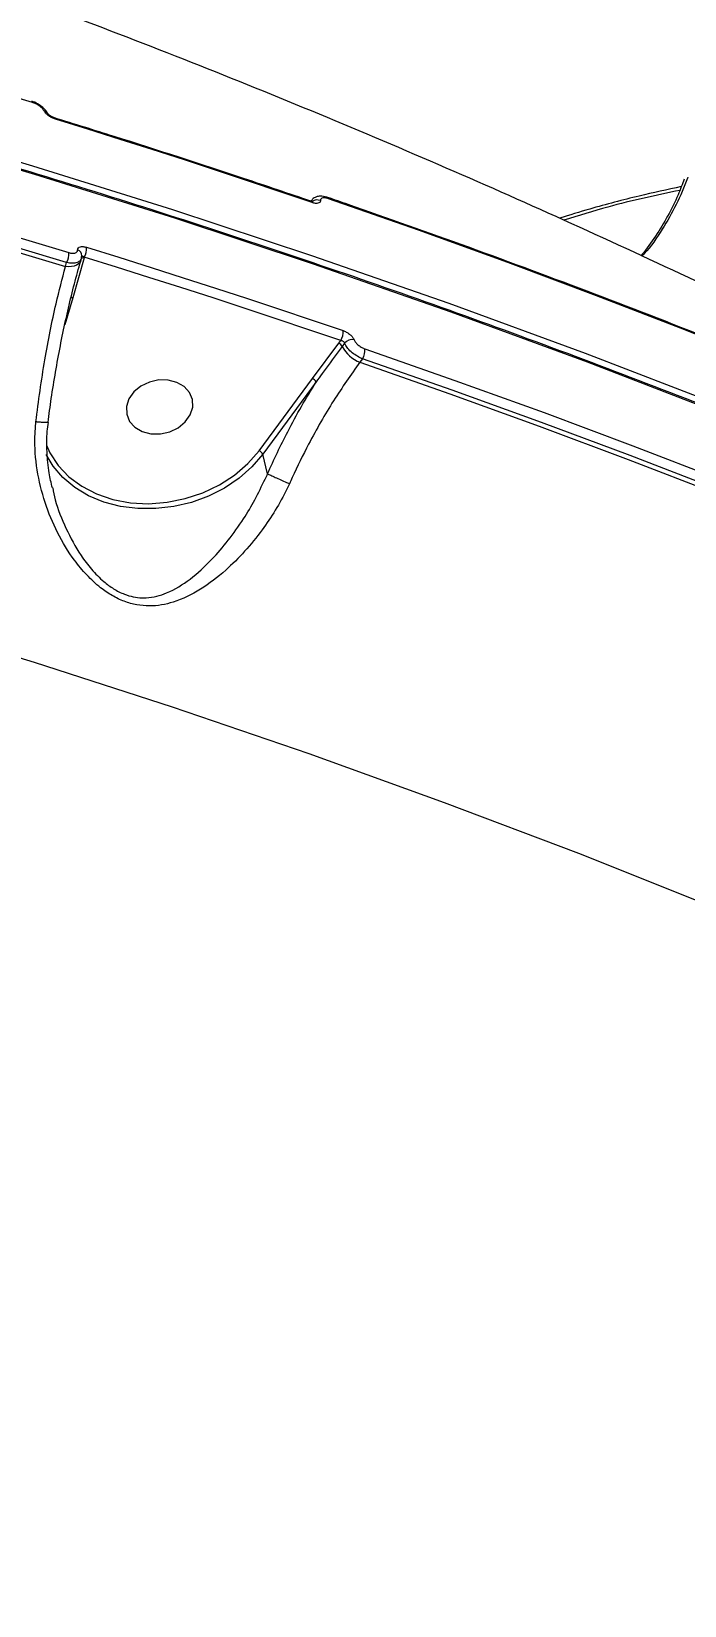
# Model space of a CAD drawing. Header units: millimetres. Extents: x -11024 to 8278, y -7837 to 5770.
# Drawn here: x 4732.6 to 4819.9, y -832 to -621.6 of the extents above; entities that cross this region are included whole.
import ezdxf

# ---------------------------------------------------------------- set-up
doc = ezdxf.new("R2010")
doc.units = ezdxf.units.MM
doc.layers.add('DIKOM_ОБЪЕКТ', color=7, linetype='Continuous')
doc.layers.add('DIKOM_РАЗМЕР_ОБЪЕКТА', color=7, linetype='Continuous')
doc.styles.add('style1', font='arial.ttf', dxfattribs={"width": 0.8})
doc.dimstyles.new('1-50', dxfattribs={"dimtxt": 300, "dimasz": 200, "dimexe": 100, "dimexo": 0, "dimgap": 100, "dimtad": 1, "dimtxsty": 'style1', "dimcen": 200, "dimclrd": 7, "dimclre": 7, "dimclrt": 7, "dimadec": 1, "dimazin": 2, "dimtfac": 1, "dimtmove": 0, "dimatfit": 2, "dimfxl": 0, "dimlwd": 25, "dimlwe": 18, "dimarcsym": 0})

# ---------------------------------------------------------------- blocks, each defined once
blk = doc.blocks.new('*D10')
at = {"layer": 'Defpoints', "color": 0, "transparency": 16777216}
for p in [(-7791.31, -186.83), (6174.94, -1432.98), (6174.94, -5371.27)]:
    blk.add_point(p, dxfattribs=at)
at = {"layer": 'DIKOM_РАЗМЕР_ОБЪЕКТА', "color": 7, "lineweight": 18, "transparency": 16777216}
for p, q in [((-7791.31, -186.83), (-7791.31, -5471.27)), ((6174.94, -1432.98), (6174.94, -5471.27))]:
    blk.add_line(p, q, dxfattribs=at)
at = {"layer": 'DIKOM_РАЗМЕР_ОБЪЕКТА', "color": 7, "lineweight": 25, "transparency": 16777216}
blk.add_line((-7591.31, -5371.27), (5974.94, -5371.27), dxfattribs=at)
at = {"layer": 'DIKOM_РАЗМЕР_ОБЪЕКТА', "color": 7, "transparency": 16777216}
for points in [[(-7591.31, -5337.93), (-7591.31, -5404.6), (-7791.31, -5371.27)], [(5974.94, -5337.93), (5974.94, -5404.6), (6174.94, -5371.27)]]:
    blk.add_solid(points, dxfattribs=at)
at = {"layer": 'DIKOM_РАЗМЕР_ОБЪЕКТА', "color": 7, "transparency": 16777216, "insert": (-1343.68, -5118.1), "char_height": 300, "attachment_point": 5, "style": 'style1'}
blk.add_mtext('14000', dxfattribs=at)

msp = doc.modelspace()

# ---------------------------------------------------------------- linework, layer by layer
at = {"layer": 'DIKOM_ОБЪЕКТ', "color": 7, "linetype": 'Continuous', "lineweight": 15}
for p, q in [((4770.026, -644.165), (4769.97, -644.241)), ((4739.654, -651.859), (4738.133, -657.187)), ((4739.209, -652.241), (4739.196, -652.28)), ((4739.209, -652.241), (4739.306, -651.909)), ((4739.296, -651.893), (4739.345, -651.554)), ((4739.686, -651.75), (4739.654, -651.859)), ((4737.166, -653.01), (4737.324, -652.47)), ((4738.133, -657.187), (4737.079, -660.777)), ((4770.163, -667.96), (4773.673, -663.26)), ((4773.673, -663.26), (4773.945, -662.891)), ((4774.458, -663.258), (4774.144, -663.684)), ((4776.849, -665.323), (4776.497, -665.801)), ((4763.04, -677.622), (4770.163, -667.96)), ((4770.651, -668.435), (4763.528, -678.097)), ((4764.155, -680.691), (4763.528, -678.097))]:
    msp.add_line(p, q, dxfattribs=at)
at = {"layer": 'DIKOM_ОБЪЕКТ', "color": 7, "linetype": 'Continuous', "lineweight": 15, "flags": 128}
for points in [[(4577.963, -602.851), (4597.763, -606.432), (4617.447, -610.303), (4637.009, -614.46), (4656.442, -618.905), (4675.743, -623.634), (4694.903, -628.648), (4713.918, -633.943), (4732.782, -639.519), (4751.489, -645.374), (4770.033, -651.505), (4788.409, -657.913), (4806.611, -664.593), (4824.634, -671.544), (4842.472, -678.765), (4860.12, -686.253), (4877.573, -694.005), (4894.825, -702.02), (4911.871, -710.295), (4928.705, -718.827), (4945.324, -727.614), (4961.721, -736.653)], [(4962.006, -737.834), (4945.609, -728.795), (4928.991, -720.008), (4912.156, -711.476), (4895.11, -703.201), (4877.858, -695.186), (4860.406, -687.434), (4842.758, -679.946), (4824.919, -672.725), (4806.897, -665.774), (4788.695, -659.093), (4770.318, -652.686), (4751.774, -646.554), (4733.067, -640.7), (4714.204, -635.124), (4695.189, -629.828), (4676.028, -624.815), (4656.728, -620.086), (4637.294, -615.641), (4617.732, -611.483), (4598.048, -607.613), (4578.248, -604.031)], [(4732.764, -631.073), (4720.402, -627.355), (4707.973, -623.757), (4695.479, -620.281), (4682.923, -616.926), (4670.304, -613.694), (4657.626, -610.584), (4644.889, -607.597), (4632.096, -604.734)], [(4636.95, -624.806), (4649.743, -627.669), (4662.48, -630.656), (4675.158, -633.766), (4687.776, -636.998), (4700.333, -640.353), (4712.826, -643.829), (4725.255, -647.426), (4737.618, -651.145)], [(4636.38, -626.64), (4649.189, -629.506), (4661.94, -632.495), (4674.634, -635.608), (4687.267, -638.844), (4699.838, -642.203), (4712.347, -645.684), (4724.79, -649.286), (4737.166, -653.01)], [(4737.324, -652.47), (4724.972, -648.755), (4712.554, -645.16), (4700.07, -641.687), (4687.524, -638.335), (4674.916, -635.105), (4662.248, -631.998), (4649.522, -629.013), (4636.739, -626.152)], [(4770.129, -644.452), (4765.874, -643.007), (4761.609, -641.576), (4757.336, -640.161), (4753.054, -638.759), (4748.764, -637.373), (4744.465, -636.001), (4740.157, -634.644), (4735.841, -633.302)], [(4866.22, -680.818), (4854.763, -675.807), (4843.224, -670.909), (4831.602, -666.125), (4819.901, -661.456), (4808.12, -656.901), (4796.262, -652.463), (4784.329, -648.141), (4772.322, -643.937)], [(4739.335, -651.724), (4739.361, -651.586), (4739.363, -651.555)], [(4773.945, -662.891), (4769.694, -661.447), (4765.433, -660.018), (4761.163, -658.603), (4756.885, -657.203), (4752.598, -655.817), (4748.303, -654.447), (4743.999, -653.091), (4739.686, -651.75)], [(4739.981, -650.422), (4744.297, -651.764), (4748.605, -653.121), (4752.904, -654.493), (4757.194, -655.879), (4761.476, -657.281), (4765.749, -658.697), (4770.013, -660.127), (4774.269, -661.572)], [(4739.196, -652.28), (4739.194, -652.288), (4739.074, -652.503), (4738.886, -652.688), (4738.633, -652.837), (4738.325, -652.947), (4737.971, -653.013), (4737.58, -653.035), (4737.166, -653.01)], [(4777.176, -664.008), (4789.183, -668.213), (4801.116, -672.535), (4812.974, -676.973), (4824.754, -681.527), (4836.456, -686.197), (4848.077, -690.981), (4859.617, -695.879), (4871.073, -700.89)], [(4776.497, -665.801), (4788.519, -670.011), (4800.467, -674.338), (4812.339, -678.782), (4824.133, -683.342), (4835.848, -688.018), (4847.483, -692.809), (4859.036, -697.715), (4870.505, -702.734)], [(4870.67, -702.174), (4859.223, -697.167), (4847.693, -692.273), (4836.081, -687.493), (4824.389, -682.827), (4812.618, -678.277), (4800.77, -673.842), (4788.847, -669.524), (4776.849, -665.323)], [(4892.397, -769.524), (4875.47, -761.379), (4858.334, -753.499), (4840.996, -745.886), (4823.461, -738.542), (4805.734, -731.471), (4787.821, -724.673), (4769.727, -718.152), (4751.46, -711.91), (4733.023, -705.948), (4714.424, -700.268), (4695.667, -694.873), (4676.76, -689.763), (4657.708, -684.941), (4638.518, -680.408), (4619.194, -676.165), (4599.744, -672.215), (4580.174, -668.557)], [(4753.842, -672.841), (4754.17, -671.819), (4754.139, -670.792), (4753.752, -669.845), (4753.041, -669.054), (4752.063, -668.482), (4750.898, -668.177), (4749.639, -668.164), (4748.388, -668.442), (4747.248, -668.99), (4746.311, -669.763), (4745.651, -670.698), (4745.324, -671.721), (4745.355, -672.747), (4745.742, -673.695), (4746.452, -674.486), (4747.43, -675.057), (4748.596, -675.362), (4749.855, -675.376), (4751.105, -675.098), (4752.245, -674.55), (4753.183, -673.777), (4753.842, -672.841)], [(4734.615, -676.86), (4735.092, -677.899), (4736.199, -679.589), (4737.633, -681.091), (4739.36, -682.367), (4741.338, -683.387), (4743.519, -684.127), (4745.851, -684.568), (4748.277, -684.7), (4750.738, -684.519), (4753.175, -684.031), (4755.53, -683.247), (4757.744, -682.185), (4759.766, -680.871), (4761.545, -679.338), (4763.04, -677.622)], [(4763.528, -678.097), (4762.076, -679.779), (4760.358, -681.292), (4758.411, -682.606), (4756.278, -683.691), (4754.005, -684.524), (4751.64, -685.087), (4749.237, -685.367), (4746.846, -685.359), (4744.519, -685.062), (4742.308, -684.483), (4740.259, -683.635), (4738.418, -682.536), (4736.824, -681.21), (4735.512, -679.686), (4734.58, -678.14)]]:
    msp.add_lwpolyline(points, dxfattribs=at)
at = {"layer": 'DIKOM_ОБЪЕКТ', "color": 7, "linetype": 'Continuous', "lineweight": 15}
for centre, radius, start, end in [((4732.546, -631.103), 0.22, 7.84748, 66.72217), ((4734.197, -632.829), 0.653, 28.27287, 80.60493), ((4735.62, -633.331), 0.223, 7.51039, 67.32116), ((4772.096, -643.972), 0.228, 8.87803, 64.93823), ((4769.902, -644.486), 0.229, 8.39435, 65.69621), ((4770.779, -645.225), 1.126, 66.54433, 125.33505), ((4735.401, -651.349), 2.226, 329.77194, 5.26871), ((4738.518, -651.577), 0.845, 1.50248, 70.51659), ((4739.563, -652.313), 0.464, 78.60846, 124.59579), ((4737.776, -650.629), 2.215, 329.6028, 5.37499), ((4738.05, -657.803), 0.622, 82.3979, 104.82526), ((4772.159, -661.754), 2.118, 327.5259, 4.92621), ((4775.481, -664.075), 1.309, 79.32785, 141.38388), ((4773.309, -664.138), 0.95, 28.55982, 67.47297), ((4778.328, -661.4), 4.767, 208.61937, 247.40107), ((4775.071, -664.184), 2.112, 327.36554, 4.76258), ((4769.843, -668.777), 0.877, 22.92387, 68.63927), ((4762.72, -678.439), 0.877, 22.92154, 68.6416)]:
    msp.add_arc(centre, radius, start, end, dxfattribs=at)
for points, knots in [([(4842.755, -665.368), (4840.785, -664.382), (4833.377, -660.672), (4820.403, -654.441), (4803.784, -646.753), (4786.997, -639.328), (4770.049, -632.157), (4752.943, -625.245), (4735.685, -618.593), (4718.28, -612.204), (4700.732, -606.078), (4683.048, -600.219), (4665.232, -594.627), (4647.289, -589.304), (4629.226, -584.252), (4611.046, -579.472), (4592.756, -574.965), (4574.361, -570.733), (4555.867, -566.776), (4537.278, -563.096), (4518.6, -559.693), (4499.838, -556.568), (4480.999, -553.723), (4462.086, -551.156), (4443.107, -548.87), (4424.066, -546.862), (4404.966, -545.146), (4391.405, -544.099), (4384.209, -543.637), (4383.408, -543.586)], [0, 0, 0, 0, 0.01408198, 0.05295402, 0.09184868, 0.13078626, 0.1697653, 0.20878541, 0.24784357, 0.28693777, 0.32606785, 0.36523016, 0.40442475, 0.44364905, 0.48290142, 0.52218038, 0.56148405, 0.60081108, 0.64015972, 0.6795288, 0.7189162, 0.75832138, 0.79774238, 0.83717829, 0.87662821, 0.91609038, 0.95556353, 0.99504741, 1, 1, 1, 1]), ([(4961.878, -737.642), (4959.219, -736.154), (4951.508, -731.841), (4938.596, -724.867), (4923.086, -716.793), (4907.388, -708.944), (4891.511, -701.315), (4875.456, -693.912), (4859.229, -686.736), (4842.833, -679.788), (4826.273, -673.07), (4809.554, -666.584), (4792.68, -660.332), (4775.654, -654.315), (4758.482, -648.535), (4741.169, -642.994), (4723.717, -637.692), (4706.133, -632.632), (4688.421, -627.814), (4670.585, -623.241), (4652.63, -618.912), (4634.56, -614.829), (4616.381, -610.994), (4598.097, -607.407), (4579.713, -604.069), (4561.234, -600.981), (4542.664, -598.144), (4524.009, -595.558), (4505.273, -593.225), (4486.461, -591.145), (4467.578, -589.318), (4448.629, -587.745), (4429.619, -586.425), (4410.553, -585.365), (4392.376, -584.582), (4380.539, -584.257), (4375.09, -584.107)], [0, 0, 0, 0, 0.0157717, 0.0457295, 0.0756873, 0.1056452, 0.1356032, 0.1655614, 0.1955193, 0.225478, 0.2554362, 0.2853946, 0.3153532, 0.3453123, 0.3752707, 0.4052294, 0.4351887, 0.4651475, 0.4951064, 0.525065, 0.5550241, 0.5849829, 0.6149419, 0.6449011, 0.6748603, 0.7048193, 0.7347786, 0.7647378, 0.7946969, 0.8246559, 0.8546151, 0.8845743, 0.9145336, 0.9444928, 0.9744521, 1, 1, 1, 1]), ([(4734.759, -632.521), (4734.746, -632.486), (4734.651, -632.247), (4734.291, -631.846), (4733.66, -631.349), (4733.052, -631.017), (4732.711, -630.939), (4732.635, -630.921)], [0, 0, 0, 0, 0.0455853, 0.3075907, 0.6095374, 0.9125544, 1, 1, 1, 1]), ([(4734.303, -632.185), (4734.239, -632.083), (4734.111, -631.879), (4733.759, -631.568), (4733.334, -631.298), (4732.986, -631.144), (4732.799, -631.084), (4732.764, -631.073)], [0, 0, 0, 0, 0.2339911, 0.467841, 0.7039265, 0.9448229, 1, 1, 1, 1]), ([(4735.841, -633.302), (4735.806, -633.29), (4735.618, -633.23), (4735.271, -633.074), (4734.846, -632.802), (4734.495, -632.491), (4734.367, -632.287), (4734.303, -632.185)], [0, 0, 0, 0, 0.0557286, 0.296709, 0.5326521, 0.7661934, 1, 1, 1, 1]), ([(4735.706, -633.123), (4735.684, -633.116), (4735.587, -633.089), (4735.38, -632.998), (4735.136, -632.857), (4734.945, -632.711), (4734.828, -632.597), (4734.775, -632.525), (4734.774, -632.523), (4734.773, -632.522)], [0, 0, 0, 0, 0.0588566, 0.2550711, 0.4593561, 0.6353564, 0.7819803, 0.9157736, 1, 1, 1, 1]), ([(4769.996, -644.277), (4766.987, -643.257), (4758.262, -640.299), (4746.828, -636.588), (4738.371, -633.955), (4735.709, -633.126)], [0, 0, 0, 0, 0.2651015, 0.7686854, 1, 1, 1, 1]), ([(4819.841, -641.305), (4819.578, -642.008), (4818.935, -643.731), (4817.654, -646.292), (4816.023, -648.953), (4814.803, -650.706), (4814.086, -651.497), (4814.039, -651.548)], [0, 0, 0, 0, 0.1830438, 0.4486027, 0.7149513, 0.9814557, 1, 1, 1, 1]), ([(4820.325, -641.048), (4820.308, -641.094), (4819.842, -642.351), (4818.808, -644.764), (4816.868, -648.138), (4815.318, -650.448), (4814.298, -651.513), (4814.194, -651.62)], [0, 0, 0, 0, 0.0116195, 0.3156306, 0.6230303, 0.9618414, 1, 1, 1, 1]), ([(4772.192, -643.77), (4772.154, -643.756), (4771.831, -643.631), (4771.299, -643.557), (4770.662, -643.665), (4770.23, -643.892), (4770.09, -644.113), (4770.047, -644.18)], [0, 0, 0, 0, 0.04778577, 0.40754592, 0.67310146, 0.90122761, 1, 1, 1, 1]), ([(4772.322, -643.937), (4772.176, -643.895), (4771.885, -643.812), (4771.533, -643.821), (4771.297, -643.932), (4771.226, -644.082), (4771.227, -644.179), (4771.227, -644.192)], [0, 0, 0, 0, 0.2407139, 0.4813636, 0.7216131, 0.9611973, 1, 1, 1, 1]), ([(4866.091, -680.647), (4863.242, -679.39), (4854.981, -675.747), (4841.179, -669.891), (4824.634, -663.157), (4807.927, -656.657), (4791.361, -650.501), (4779.413, -646.257), (4773.103, -644.079), (4772.191, -643.764)], [0, 0, 0, 0, 0.0934454, 0.270939, 0.4484353, 0.6259305, 0.8034287, 0.9715878, 1, 1, 1, 1]), ([(4819.445, -642.322), (4817.569, -642.729), (4813.532, -643.603), (4808.1, -645.022), (4804.522, -646.123), (4803.172, -646.538)], [0, 0, 0, 0, 0.3509467, 0.755221, 1, 1, 1, 1]), ([(4819.252, -642.818), (4816.07, -643.485), (4810.989, -644.551), (4805.727, -646.187), (4803.76, -646.798)], [0, 0, 0, 0, 0.6262605, 1, 1, 1, 1]), ([(4770.261, -644.336), (4770.262, -644.336), (4770.263, -644.336), (4770.188, -644.329), (4770.092, -644.311), (4770.015, -644.281), (4769.994, -644.273)], [0, 0, 0, 0, 0.21817488, 0.52148855, 0.86960561, 1, 1, 1, 1]), ([(4771.227, -644.192), (4771.227, -644.206), (4771.226, -644.303), (4771.158, -644.453), (4770.92, -644.565), (4770.566, -644.576), (4770.275, -644.494), (4770.129, -644.452)], [0, 0, 0, 0, 0.0385693, 0.2780802, 0.5183227, 0.759199, 1, 1, 1, 1]), ([(4739.282, -651.892), (4739.25, -651.996), (4739.172, -652.247), (4738.748, -652.486), (4738.111, -652.599), (4737.586, -652.513), (4737.324, -652.47)], [0, 0, 0, 0, 0.1903952, 0.4588864, 0.7300831, 1, 1, 1, 1]), ([(4737.618, -651.145), (4737.771, -651.182), (4738.078, -651.256), (4738.457, -651.218), (4738.715, -651.071), (4738.793, -650.897), (4738.8, -650.792), (4738.8, -650.781)], [0, 0, 0, 0, 0.2457304, 0.4918476, 0.734304, 0.9715336, 1, 1, 1, 1]), ([(4738.8, -650.781), (4738.801, -650.77), (4738.805, -650.665), (4738.885, -650.492), (4739.142, -650.346), (4739.521, -650.309), (4739.828, -650.384), (4739.981, -650.422)], [0, 0, 0, 0, 0.0278511, 0.265031, 0.5076582, 0.7539823, 1, 1, 1, 1]), ([(4739.343, -651.69), (4739.341, -651.693), (4739.337, -651.699), (4739.336, -651.712), (4739.336, -651.72), (4739.335, -651.724)], [0, 0, 0, 0, 0.3593372, 0.7190713, 1, 1, 1, 1]), ([(4739.686, -651.75), (4739.641, -651.718), (4739.552, -651.655), (4739.441, -651.62), (4739.367, -651.631), (4739.35, -651.673), (4739.343, -651.69)], [0, 0, 0, 0, 0.2899024, 0.5684411, 0.8281699, 1, 1, 1, 1]), ([(4733.225, -673.768), (4733.4, -672.374), (4733.753, -669.572), (4734.397, -665.52), (4735.117, -661.628), (4736.015, -657.387), (4736.739, -654.632), (4737.166, -653.01)], [0, 0, 0, 0, 0.1872852, 0.3765485, 0.5570038, 0.739193, 1, 1, 1, 1]), ([(4734.838, -673.827), (4734.982, -672.76), (4735.286, -670.495), (4735.841, -667.08), (4736.48, -663.595), (4737.186, -660.19), (4737.955, -656.91), (4738.635, -654.26), (4739.072, -652.785), (4739.22, -652.288)], [0, 0, 0, 0, 0.13754832, 0.29202278, 0.44780015, 0.60462222, 0.7621299, 0.91981591, 1, 1, 1, 1]), ([(4774.269, -661.572), (4774.295, -661.582), (4774.469, -661.643), (4774.799, -661.805), (4775.21, -662.102), (4775.547, -662.447), (4775.665, -662.675), (4775.724, -662.788)], [0, 0, 0, 0, 0.042598, 0.2824665, 0.521645, 0.7608017, 1, 1, 1, 1]), ([(4775.724, -662.788), (4775.782, -662.902), (4775.9, -663.13), (4776.237, -663.476), (4776.647, -663.775), (4776.976, -663.938), (4777.15, -663.999), (4777.176, -664.008)], [0, 0, 0, 0, 0.2393735, 0.4786944, 0.7178458, 0.957626, 1, 1, 1, 1]), ([(4774.144, -663.684), (4773.966, -663.925), (4773.077, -665.13), (4771.9, -666.708), (4770.921, -668.062), (4770.651, -668.435)], [0, 0, 0, 0, 0.1533164, 0.7665861, 1, 1, 1, 1]), ([(4774.458, -663.258), (4774.439, -663.219), (4774.402, -663.141), (4774.284, -663.032), (4774.138, -662.946), (4774.019, -662.905), (4773.955, -662.893), (4773.945, -662.891)], [0, 0, 0, 0, 0.23682977, 0.47447522, 0.7135073, 0.95629238, 1, 1, 1, 1]), ([(4776.849, -665.323), (4776.807, -665.306), (4776.524, -665.196), (4775.985, -664.912), (4775.311, -664.404), (4774.754, -663.823), (4774.557, -663.446), (4774.458, -663.258)], [0, 0, 0, 0, 0.0422436, 0.2819486, 0.5213155, 0.7606417, 1, 1, 1, 1]), ([(4776.497, -665.801), (4775.313, -667.473), (4772.912, -670.865), (4769.906, -676.162), (4768.022, -679.969), (4767.212, -681.76), (4767.091, -682.029)], [0, 0, 0, 0, 0.3434965, 0.6969359, 0.9545347, 1, 1, 1, 1]), ([(4764.155, -680.691), (4765.034, -678.801), (4766.465, -675.726), (4768.684, -671.658), (4769.994, -669.512), (4770.651, -668.435)], [0, 0, 0, 0, 0.4427054, 0.7201626, 1, 1, 1, 1]), ([(4767.091, -682.029), (4766.976, -682.276), (4766.411, -683.492), (4765.241, -685.604), (4763.356, -688.408), (4761.141, -691.122), (4758.406, -693.84), (4755.281, -696.26), (4751.878, -697.929), (4748.938, -698.472), (4746.701, -698.272), (4745.014, -697.808), (4743.379, -697.015), (4741.672, -695.847), (4739.973, -694.265), (4737.971, -691.838), (4736.015, -688.62), (4734.332, -684.54), (4733.276, -680.203), (4732.987, -676.544), (4733.17, -674.41), (4733.225, -673.768)], [0, 0, 0, 0, 0.0134553, 0.0663234, 0.1192314, 0.1832745, 0.2473524, 0.3264797, 0.4053666, 0.4678599, 0.4990953, 0.5303042, 0.5614453, 0.5926224, 0.6345124, 0.6764892, 0.7480864, 0.8197595, 0.893959, 0.9680653, 1, 1, 1, 1]), ([(4734.811, -673.827), (4734.816, -673.83), (4734.848, -673.854), (4734.633, -673.865), (4734.177, -673.852), (4733.68, -673.812), (4733.35, -673.781), (4733.268, -673.772), (4733.225, -673.768)], [0, 0, 0, 0, 0.0464708, 0.3339333, 0.6213301, 0.9088645, 0.9516378, 1, 1, 1, 1]), ([(4735.422, -682.589), (4735.265, -681.928), (4734.89, -680.345), (4734.677, -677.803), (4734.651, -675.532), (4734.846, -674.231), (4734.905, -673.838)], [0, 0, 0, 0, 0.2306635, 0.5520942, 0.8646891, 1, 1, 1, 1]), ([(4735.465, -682.58), (4735.571, -683.114), (4735.943, -684.981), (4737.187, -688.045), (4738.851, -691.146), (4740.623, -693.503), (4742.094, -695.006), (4743.599, -696.124), (4745.314, -697), (4746.82, -697.299), (4748.737, -697.274), (4751.016, -696.665), (4753.906, -694.858), (4756.584, -692.388), (4758.946, -689.635), (4760.853, -686.94), (4762.537, -684.186), (4763.487, -682.1), (4764.086, -680.942), (4764.157, -680.695), (4764.157, -680.694)], [0, 0, 0, 0, 0.0340587, 0.1190999, 0.2059858, 0.2538753, 0.3028189, 0.3366938, 0.3718743, 0.4269187, 0.4404623, 0.5115275, 0.6038051, 0.6996773, 0.7769295, 0.8554928, 0.9191247, 0.9838924, 0.9999638, 1, 1, 1, 1]), ([(4764.157, -680.694), (4764.156, -680.694), (4764.156, -680.693), (4764.155, -680.692), (4764.155, -680.691)], [0, 0, 0, 0, 0.6895258, 1, 1, 1, 1]), ([(4764.157, -680.694), (4764.286, -680.757), (4764.543, -680.881), (4765.183, -681.177), (4765.925, -681.513), (4766.544, -681.789), (4766.924, -681.956), (4767.052, -682.012), (4767.091, -682.029)], [0, 0, 0, 0, 0.22048572, 0.44093143, 0.66146444, 0.88187217, 0.96356802, 1, 1, 1, 1]), ([(4624.776, -1379.928), (4627.564, -1378.53), (4635.074, -1374.765), (4647.492, -1367.73), (4662.027, -1358.588), (4676.83, -1348.303), (4691.857, -1336.884), (4707.059, -1324.339), (4722.103, -1310.944), (4736.941, -1296.766), (4751.53, -1281.887), (4766.107, -1266.063), (4780.621, -1249.31), (4795.019, -1231.665), (4808.983, -1213.515), (4822.476, -1194.937), (4835.471, -1176.011), (4848.18, -1156.428), (4860.545, -1136.23), (4872.514, -1115.475), (4883.824, -1094.617), (4894.451, -1073.733), (4904.387, -1052.893), (4913.795, -1031.76), (4922.616, -1010.395), (4930.808, -988.869), (4938.188, -967.654), (4944.75, -946.818), (4950.508, -926.416), (4955.553, -906.114), (4959.838, -885.991), (4963.328, -866.121), (4965.835, -847.755), (4967.493, -830.86), (4968.44, -815.373), (4968.769, -800.317), (4968.469, -785.739), (4967.547, -771.795), (4966.01, -758.55), (4964.142, -747.282), (4962.624, -740.568), (4962.006, -737.834)], [0, 0, 0, 0, 0.0156522, 0.0421682, 0.0687046, 0.0952202, 0.1225065, 0.1498146, 0.1771008, 0.2036167, 0.230153, 0.2566687, 0.2839547, 0.311263, 0.3385491, 0.3650651, 0.3916015, 0.4181172, 0.4454032, 0.4727115, 0.4999976, 0.5265136, 0.5530497, 0.5795656, 0.6068517, 0.6341601, 0.661446, 0.6879618, 0.7144981, 0.7410139, 0.7683, 0.7956082, 0.8228943, 0.8459724, 0.8690775, 0.8921826, 0.9155066, 0.9388307, 0.9615639, 0.9843486, 1, 1, 1, 1]), ([(4625.405, -1379.948), (4626.367, -1379.484), (4629.684, -1377.883), (4635.416, -1374.864), (4642.58, -1370.908), (4649.77, -1366.686), (4656.966, -1362.23), (4664.171, -1357.532), (4671.388, -1352.593), (4678.618, -1347.413), (4685.866, -1341.989), (4693.131, -1336.321), (4700.416, -1330.406), (4707.724, -1324.243), (4715.057, -1317.829), (4722.408, -1311.17), (4729.753, -1304.289), (4737.061, -1297.212), (4744.311, -1289.958), (4751.503, -1282.532), (4758.639, -1274.93), (4765.72, -1267.151), (4772.752, -1259.192), (4779.734, -1251.051), (4786.668, -1242.726), (4793.557, -1234.214), (4800.403, -1225.512), (4807.205, -1216.622), (4813.944, -1207.567), (4820.592, -1198.385), (4827.125, -1189.106), (4833.537, -1179.742), (4839.831, -1170.289), (4846.01, -1160.743), (4852.075, -1151.1), (4858.03, -1141.36), (4863.876, -1131.518), (4869.613, -1121.572), (4875.244, -1111.519), (4880.77, -1101.356), (4886.179, -1091.103), (4891.452, -1080.8), (4896.564, -1070.488), (4901.509, -1060.186), (4906.287, -1049.89), (4910.902, -1039.597), (4915.353, -1029.302), (4919.646, -1019.004), (4923.778, -1008.699), (4927.753, -998.385), (4931.57, -988.058), (4935.231, -977.715), (4938.731, -967.368), (4942.058, -957.053), (4945.196, -946.813), (4948.141, -936.672), (4950.889, -926.634), (4953.443, -916.693), (4955.803, -906.847), (4957.974, -897.092), (4959.952, -887.425), (4961.74, -877.844), (4963.338, -868.346), (4964.746, -858.927), (4965.963, -849.594), (4966.985, -840.371), (4967.808, -831.297), (4968.428, -822.401), (4968.844, -813.693), (4969.058, -805.167), (4969.071, -796.819), (4968.882, -788.647), (4968.493, -780.649), (4967.901, -772.821), (4967.107, -765.163), (4966.114, -757.67), (4964.909, -750.352), (4963.663, -743.877), (4962.731, -739.938), (4962.344, -738.3)], [0, 0, 0, 0, 0.0054195, 0.0186914, 0.0319677, 0.0451738, 0.0583192, 0.0714189, 0.0844874, 0.0975399, 0.1105915, 0.1236535, 0.1367393, 0.1498636, 0.1630411, 0.1762868, 0.1895616, 0.2027843, 0.2159412, 0.2290479, 0.2421187, 0.255169, 0.2682141, 0.2812667, 0.2943384, 0.3074446, 0.3205993, 0.3338181, 0.3470908, 0.3603379, 0.37351, 0.3866273, 0.399705, 0.4127576, 0.4258001, 0.4388478, 0.4519104, 0.4650028, 0.4781399, 0.4913364, 0.5045998, 0.5178617, 0.5310531, 0.5441855, 0.5572736, 0.5703326, 0.5833771, 0.5964224, 0.6094797, 0.6225624, 0.6356854, 0.6488638, 0.662112, 0.675378, 0.6885929, 0.7017444, 0.7148475, 0.7279169, 0.7409678, 0.754015, 0.7670712, 0.7801486, 0.7932621, 0.8064264, 0.8196565, 0.832932, 0.8461777, 0.8593532, 0.8724758, 0.8855604, 0.898622, 0.9116753, 0.9247347, 0.9378105, 0.9509175, 0.9640704, 0.9772837, 0.9905589, 1, 1, 1, 1]), ([(4622.283, -1302.273), (4626.29, -1299.546), (4634.307, -1294.088), (4646.4, -1284.991), (4658.503, -1275.258), (4670.755, -1264.707), (4683.128, -1253.336), (4695.595, -1241.141), (4707.954, -1228.314), (4720.522, -1214.501), (4733.254, -1199.668), (4746.092, -1183.805), (4758.773, -1167.209), (4771.242, -1149.907), (4783.452, -1131.944), (4795.119, -1113.736), (4806.218, -1095.356), (4816.737, -1076.877), (4826.859, -1057.974), (4836.532, -1038.697), (4845.71, -1019.106), (4854.184, -999.649), (4861.944, -980.392), (4868.993, -961.393), (4875.455, -942.326), (4881.281, -923.255), (4886.432, -904.25), (4890.511, -886.947), (4893.681, -871.327), (4896.117, -857.29), (4898.085, -843.498), (4899.576, -830.001), (4900.585, -816.861), (4901.106, -804.075), (4901.175, -791.614), (4900.808, -783.643), (4900.625, -779.657)], [0, 0, 0, 0, 0.0277652, 0.0555638, 0.0833623, 0.1111276, 0.1400312, 0.168973, 0.1979143, 0.2268178, 0.2582447, 0.2896956, 0.3211224, 0.3534671, 0.3858384, 0.418183, 0.4495059, 0.4808531, 0.5121759, 0.5444126, 0.5766757, 0.6089125, 0.640161, 0.6714335, 0.7026821, 0.7348413, 0.7670265, 0.7991857, 0.8241464, 0.8491071, 0.8742669, 0.8994269, 0.9244694, 0.9495121, 0.974756, 1, 1, 1, 1])]:
    msp.add_open_spline(points, degree=3, knots=knots, dxfattribs=at)

# ---------------------------------------------------------------- dimensions: what is measured, and where the dimension line sits
at = {"layer": 'DIKOM_РАЗМЕР_ОБЪЕКТА'}
dim = msp.add_linear_dim(base=(6174.942, -5371.267), p1=(-7791.307, -186.829), p2=(6174.942, -1432.983), text='14000', dimstyle='1-50', dxfattribs=at)
dim.commit()
dim.dimension.update_dxf_attribs({"geometry": '*D10', "text_midpoint": (-1343.681, -5371.267), "dimtype": 160})

doc.saveas('drawing.dxf')
